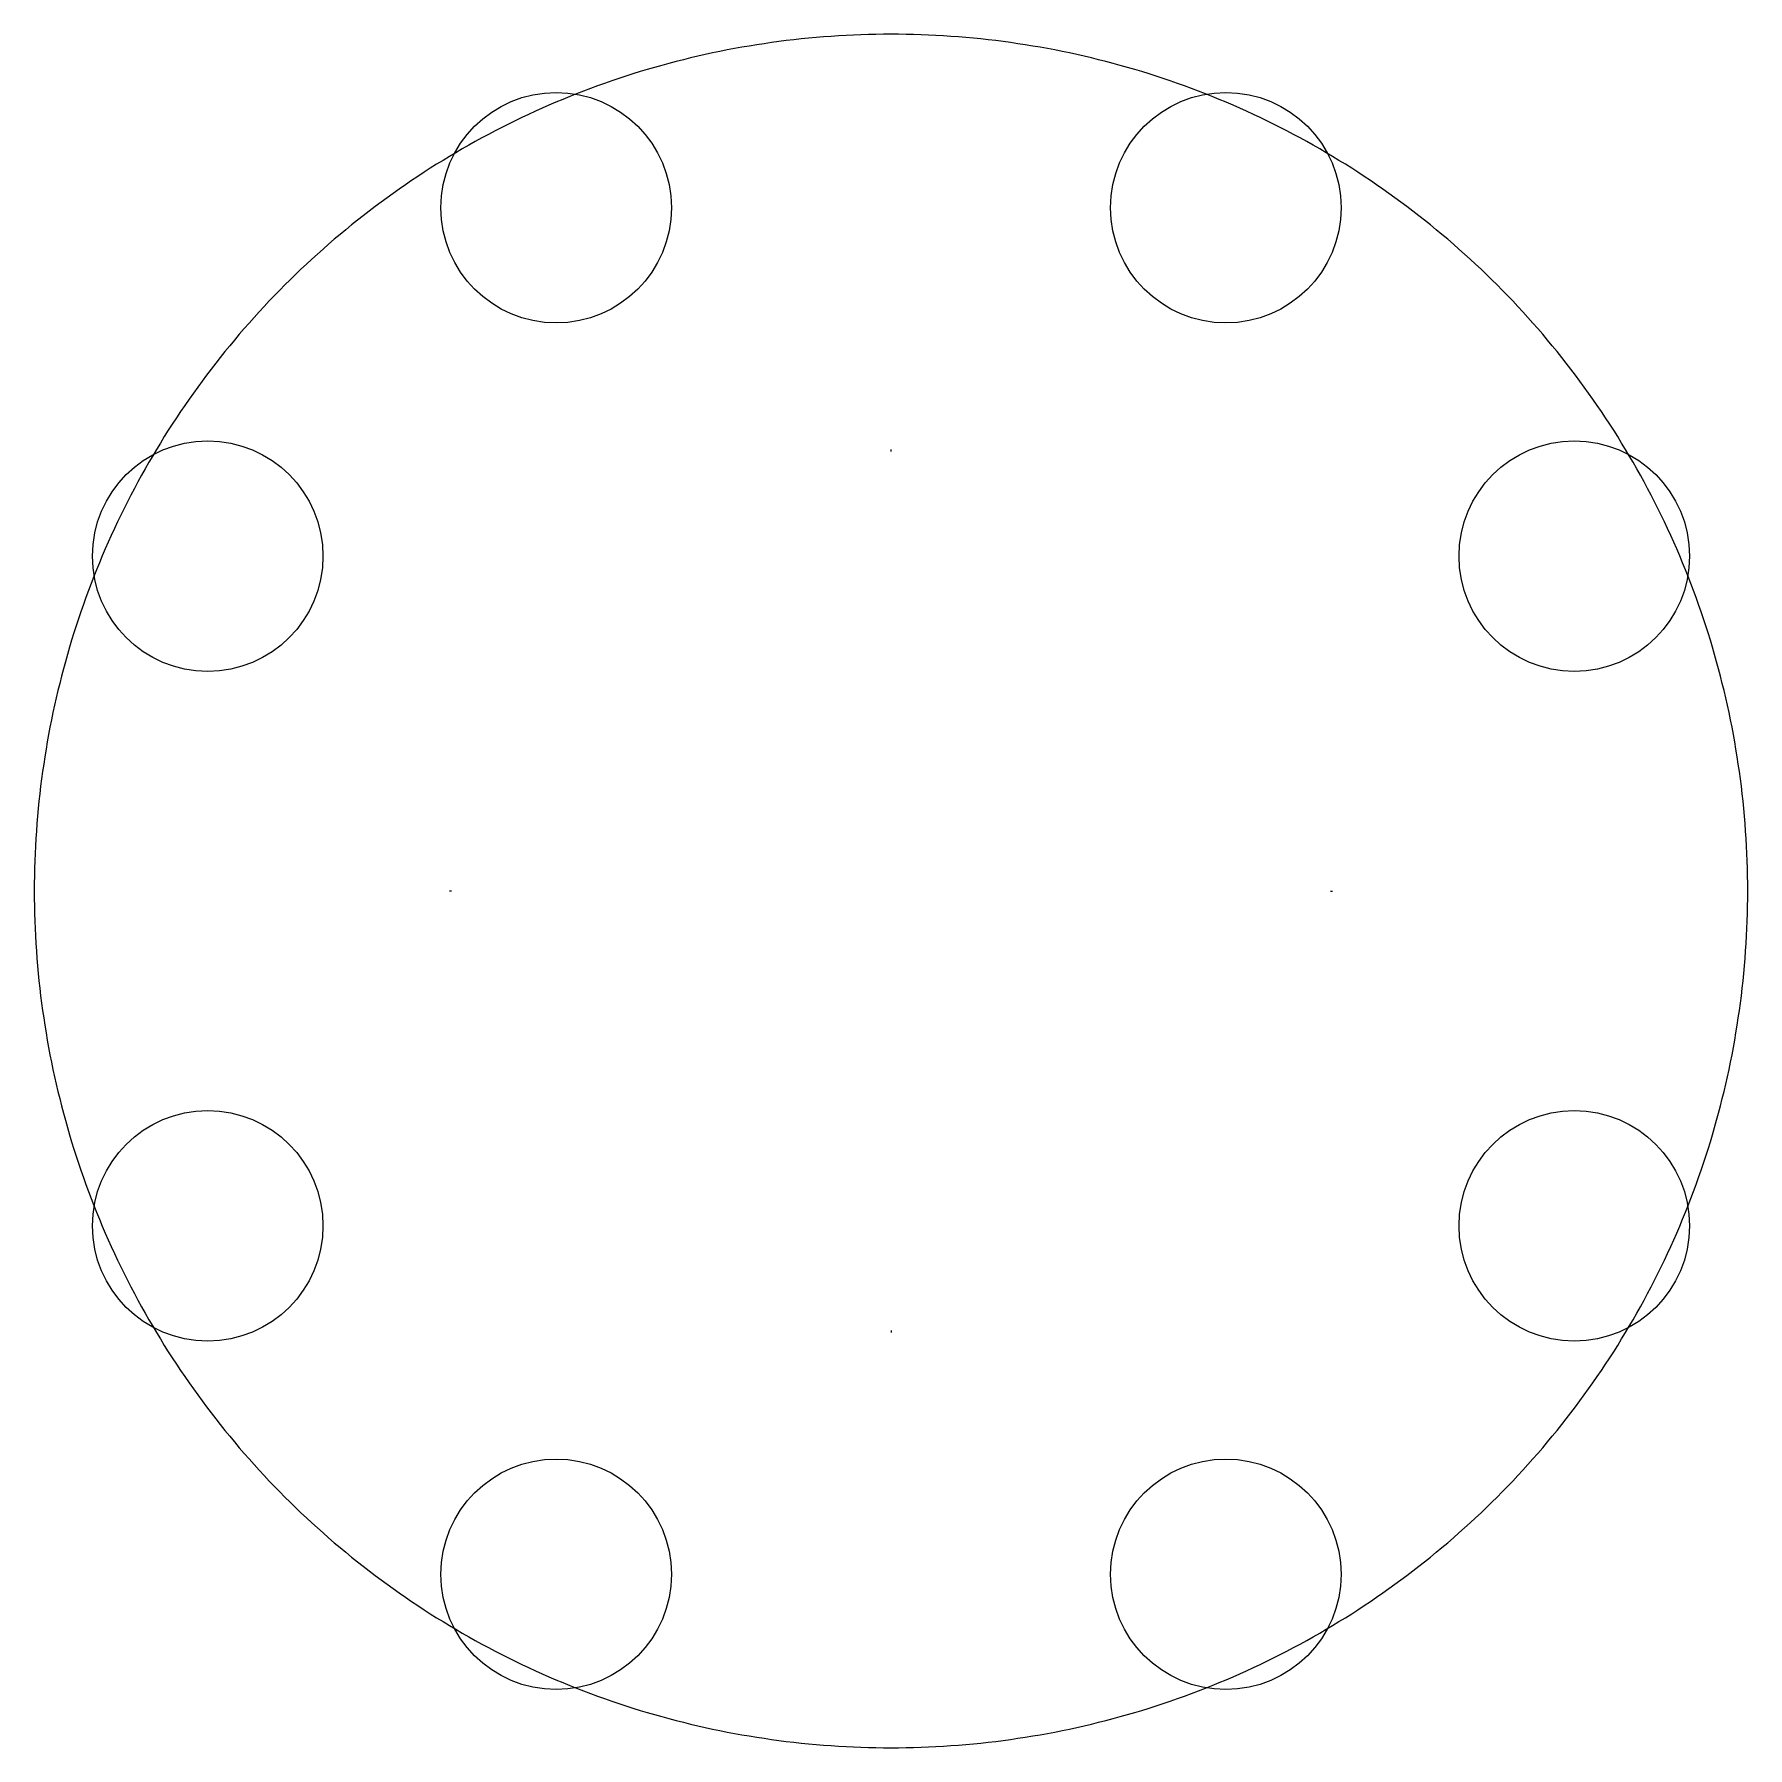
# Model space of a CAD drawing. Header units: metres. Extents: x -89 to 89, y -89 to 89.
import ezdxf

# ---------------------------------------------------------------- set-up
doc = ezdxf.new("R2010")
doc.units = ezdxf.units.M

msp = doc.modelspace()

# ---------------------------------------------------------------- linework, layer by layer
at = {"layer": 'ATTACH'}
for centre in [(-34.8552, 71.1313), (34.8552, 71.1313), (-71.1298, 34.8582), (71.1298, 34.8582), (-71.1298, -34.8582), (71.1298, -34.8582), (-34.8552, -71.1313), (34.8552, -71.1313)]:
    msp.add_circle(centre, 12, dxfattribs=at)
at = {"layer": 'OUTLINE'}
for p, q in [((0, 89.1857), (-0.7828, 89.1823)), ((0.7828, 89.1823), (0, 89.1857)), ((-17.0519, 87.5491), (-17.8158, 87.3975)), ((-16.2866, 87.6941), (-17.0519, 87.5491)), ((-15.5201, 87.8324), (-16.2866, 87.6941)), ((-14.7523, 87.9641), (-15.5201, 87.8324)), ((-13.9834, 88.089), (-14.7523, 87.9641)), ((-13.2133, 88.2073), (-13.9834, 88.089)), ((-12.4422, 88.3188), (-13.2133, 88.2073)), ((-11.6701, 88.4237), (-12.4422, 88.3188)), ((-10.897, 88.5218), (-11.6701, 88.4237)), ((-10.123, 88.6131), (-10.897, 88.5218)), ((-9.3482, 88.6978), (-10.123, 88.6131)), ((-8.5726, 88.7756), (-9.3482, 88.6978)), ((-7.7962, 88.8468), (-8.5726, 88.7756)), ((-7.0192, 88.9111), (-7.7962, 88.8468)), ((-6.2415, 88.9688), (-7.0192, 88.9111)), ((-5.4633, 89.0196), (-6.2415, 88.9688)), ((-4.6845, 89.0637), (-5.4633, 89.0196)), ((-3.9051, 89.101), (-4.6845, 89.0637)), ((-3.1253, 89.1315), (-3.9051, 89.101)), ((-2.345, 89.1552), (-3.1253, 89.1315)), ((-1.5642, 89.1722), (-2.345, 89.1552)), ((-0.7828, 89.1823), (-1.5642, 89.1722)), ((1.5642, 89.1722), (0.7828, 89.1823)), ((2.345, 89.1552), (1.5642, 89.1722)), ((3.1253, 89.1315), (2.345, 89.1552)), ((3.9051, 89.101), (3.1253, 89.1315)), ((4.6845, 89.0637), (3.9051, 89.101)), ((5.4633, 89.0196), (4.6845, 89.0637)), ((6.2415, 88.9688), (5.4633, 89.0196)), ((7.0192, 88.9111), (6.2415, 88.9688)), ((7.7962, 88.8468), (7.0192, 88.9111)), ((8.5726, 88.7756), (7.7962, 88.8468)), ((9.3482, 88.6978), (8.5726, 88.7756)), ((10.123, 88.6131), (9.3482, 88.6978)), ((10.897, 88.5218), (10.123, 88.6131)), ((11.6701, 88.4237), (10.897, 88.5218)), ((12.4422, 88.3188), (11.6701, 88.4237)), ((13.2133, 88.2073), (12.4422, 88.3188)), ((13.9834, 88.089), (13.2133, 88.2073)), ((14.7523, 87.9641), (13.9834, 88.089)), ((15.5201, 87.8324), (14.7523, 87.9641)), ((16.2866, 87.6941), (15.5201, 87.8324)), ((17.0519, 87.5491), (16.2866, 87.6941)), ((17.8158, 87.3975), (17.0519, 87.5491)), ((-24.6216, 85.735), (-25.3691, 85.5174)), ((-23.8723, 85.946), (-24.6216, 85.735)), ((-23.1211, 86.1505), (-23.8723, 85.946)), ((-22.3681, 86.3484), (-23.1211, 86.1505)), ((-21.6134, 86.5397), (-22.3681, 86.3484)), ((-20.857, 86.7245), (-21.6134, 86.5397)), ((-20.099, 86.9027), (-20.857, 86.7245)), ((-19.3394, 87.0742), (-20.099, 86.9027)), ((-18.5784, 87.2392), (-19.3394, 87.0742)), ((-17.8158, 87.3975), (-18.5784, 87.2392)), ((18.5784, 87.2392), (17.8158, 87.3975)), ((19.3394, 87.0742), (18.5784, 87.2392)), ((20.099, 86.9027), (19.3394, 87.0742)), ((20.857, 86.7245), (20.099, 86.9027)), ((21.6134, 86.5397), (20.857, 86.7245)), ((22.3681, 86.3484), (21.6134, 86.5397)), ((23.1211, 86.1505), (22.3681, 86.3484)), ((23.8723, 85.946), (23.1211, 86.1505)), ((24.6216, 85.735), (23.8723, 85.946)), ((25.3691, 85.5174), (24.6216, 85.735)), ((-29.8107, 84.0762), (-30.5433, 83.8135)), ((-29.0759, 84.3325), (-29.8107, 84.0762)), ((-28.3387, 84.5824), (-29.0759, 84.3325)), ((-27.5995, 84.8259), (-28.3387, 84.5824)), ((-26.8581, 85.0629), (-27.5995, 84.8259)), ((-26.1146, 85.2934), (-26.8581, 85.0629)), ((-25.3691, 85.5174), (-26.1146, 85.2934)), ((26.1146, 85.2934), (25.3691, 85.5174)), ((26.8581, 85.0629), (26.1146, 85.2934)), ((27.5995, 84.8259), (26.8581, 85.0629)), ((28.3387, 84.5824), (27.5995, 84.8259)), ((29.0759, 84.3325), (28.3387, 84.5824)), ((29.8107, 84.0762), (29.0759, 84.3325)), ((30.5433, 83.8135), (29.8107, 84.0762)), ((-34.8877, 82.1042), (-35.6027, 81.7973)), ((-34.17, 82.4048), (-34.8877, 82.1042)), ((-33.4496, 82.6992), (-34.17, 82.4048)), ((-32.7268, 82.9873), (-33.4496, 82.6992)), ((-32.0014, 83.269), (-32.7268, 82.9873)), ((-31.2735, 83.5445), (-32.0014, 83.269)), ((-30.5433, 83.8135), (-31.2735, 83.5445)), ((31.2735, 83.5445), (30.5433, 83.8135)), ((32.0014, 83.269), (31.2735, 83.5445)), ((32.7268, 82.9873), (32.0014, 83.269)), ((33.4496, 82.6992), (32.7268, 82.9873)), ((34.17, 82.4048), (33.4496, 82.6992)), ((34.8877, 82.1042), (34.17, 82.4048)), ((35.6027, 81.7973), (34.8877, 82.1042)), ((-38.435, 80.5078), (-39.1358, 80.1701)), ((-37.7312, 80.8394), (-38.435, 80.5078)), ((-37.0245, 81.1649), (-37.7312, 80.8394)), ((-36.315, 81.4842), (-37.0245, 81.1649)), ((-35.6027, 81.7973), (-36.315, 81.4842)), ((36.315, 81.4842), (35.6027, 81.7973)), ((37.0245, 81.1649), (36.315, 81.4842)), ((37.7312, 80.8394), (37.0245, 81.1649)), ((38.435, 80.5078), (37.7312, 80.8394)), ((39.1358, 80.1701), (38.435, 80.5078)), ((-41.9088, 78.7583), (-42.5942, 78.3903)), ((-41.2203, 79.1203), (-41.9088, 78.7583)), ((-40.5285, 79.4763), (-41.2203, 79.1203)), ((-39.8337, 79.8262), (-40.5285, 79.4763)), ((-39.1358, 80.1701), (-39.8337, 79.8262)), ((39.8337, 79.8262), (39.1358, 80.1701)), ((40.5285, 79.4763), (39.8337, 79.8262)), ((41.2203, 79.1203), (40.5285, 79.4763)), ((41.9088, 78.7583), (41.2203, 79.1203)), ((42.5942, 78.3903), (41.9088, 78.7583)), ((-45.3027, 76.859), (-45.9713, 76.4615)), ((-44.6306, 77.2507), (-45.3027, 76.859)), ((-43.9552, 77.6365), (-44.6306, 77.2507)), ((-43.2763, 78.0164), (-43.9552, 77.6365)), ((-42.5942, 78.3903), (-43.2763, 78.0164)), ((43.2763, 78.0164), (42.5942, 78.3903)), ((43.9552, 77.6365), (43.2763, 78.0164)), ((44.6306, 77.2507), (43.9552, 77.6365)), ((45.3027, 76.859), (44.6306, 77.2507)), ((45.9713, 76.4615), (45.3027, 76.859)), ((-47.9558, 75.2341), (-48.6101, 74.8135)), ((-47.2979, 75.649), (-47.9558, 75.2341)), ((-46.6364, 76.0581), (-47.2979, 75.649)), ((-45.9713, 76.4615), (-46.6364, 76.0581)), ((46.6364, 76.0581), (45.9713, 76.4615)), ((47.2979, 75.649), (46.6364, 76.0581)), ((47.9558, 75.2341), (47.2979, 75.649)), ((48.6101, 74.8135), (47.9558, 75.2341)), ((-50.5504, 73.5177), (-51.1896, 73.0745)), ((-49.9074, 73.9553), (-50.5504, 73.5177)), ((-49.2606, 74.3872), (-49.9074, 73.9553)), ((-48.6101, 74.8135), (-49.2606, 74.3872)), ((49.2606, 74.3872), (48.6101, 74.8135)), ((49.9074, 73.9553), (49.2606, 74.3872)), ((50.5504, 73.5177), (49.9074, 73.9553)), ((51.1896, 73.0745), (50.5504, 73.5177)), ((-53.0834, 71.7117), (-53.7066, 71.2465)), ((-52.4561, 72.1715), (-53.0834, 71.7117)), ((-51.8248, 72.6257), (-52.4561, 72.1715)), ((-51.1896, 73.0745), (-51.8248, 72.6257)), ((51.8248, 72.6257), (51.1896, 73.0745)), ((52.4561, 72.1715), (51.8248, 72.6257)), ((53.0834, 71.7117), (52.4561, 72.1715)), ((53.7066, 71.2465), (53.0834, 71.7117)), ((-55.5516, 69.8184), (-56.1582, 69.3317)), ((-54.9408, 70.2998), (-55.5516, 69.8184)), ((-54.3258, 70.7758), (-54.9408, 70.2998)), ((-53.7066, 71.2465), (-54.3258, 70.7758)), ((54.3258, 70.7758), (53.7066, 71.2465)), ((54.9408, 70.2998), (54.3258, 70.7758)), ((55.5516, 69.8184), (54.9408, 70.2998)), ((56.1582, 69.3317), (55.5516, 69.8184)), ((-57.952, 67.8401), (-58.5412, 67.3325)), ((-57.3584, 68.3425), (-57.952, 67.8401)), ((-56.7605, 68.8397), (-57.3584, 68.3425)), ((-56.1582, 69.3317), (-56.7605, 68.8397)), ((56.7605, 68.8397), (56.1582, 69.3317)), ((57.3584, 68.3425), (56.7605, 68.8397)), ((57.952, 67.8401), (57.3584, 68.3425)), ((58.5412, 67.3325), (57.952, 67.8401)), ((-59.7062, 66.302), (-60.2819, 65.7791)), ((-59.126, 66.8198), (-59.7062, 66.302)), ((-58.5412, 67.3325), (-59.126, 66.8198)), ((59.126, 66.8198), (58.5412, 67.3325)), ((59.7062, 66.302), (59.126, 66.8198)), ((60.2819, 65.7791), (59.7062, 66.302)), ((-61.4194, 64.7184), (-61.9812, 64.1807)), ((-60.853, 65.2512), (-61.4194, 64.7184)), ((-60.2819, 65.7791), (-60.853, 65.2512)), ((60.853, 65.2512), (60.2819, 65.7791)), ((61.4194, 64.7184), (60.853, 65.2512)), ((61.9812, 64.1807), (61.4194, 64.7184)), ((-63.638, 62.5382), (-64.1807, 61.9812)), ((-63.0905, 63.0905), (-63.638, 62.5382)), ((-62.5382, 63.638), (-63.0905, 63.0905)), ((-61.9812, 64.1807), (-62.5382, 63.638)), ((62.5382, 63.638), (61.9812, 64.1807)), ((63.0905, 63.0905), (62.5382, 63.638)), ((63.638, 62.5382), (63.0905, 63.0905)), ((64.1807, 61.9812), (63.638, 62.5382)), ((-65.2512, 60.853), (-65.7791, 60.2819)), ((-64.7184, 61.4194), (-65.2512, 60.853)), ((-64.1807, 61.9812), (-64.7184, 61.4194)), ((64.7184, 61.4194), (64.1807, 61.9812)), ((65.2512, 60.853), (64.7184, 61.4194)), ((65.7791, 60.2819), (65.2512, 60.853)), ((-66.8198, 59.126), (-67.3325, 58.5412)), ((-66.302, 59.7062), (-66.8198, 59.126)), ((-65.7791, 60.2819), (-66.302, 59.7062)), ((66.302, 59.7062), (65.7791, 60.2819)), ((66.8198, 59.126), (66.302, 59.7062)), ((67.3325, 58.5412), (66.8198, 59.126)), ((-68.3425, 57.3584), (-68.8397, 56.7605)), ((-67.8401, 57.952), (-68.3425, 57.3584)), ((-67.3325, 58.5412), (-67.8401, 57.952)), ((67.8401, 57.952), (67.3325, 58.5412)), ((68.3425, 57.3584), (67.8401, 57.952)), ((68.8397, 56.7605), (68.3425, 57.3584)), ((-69.8184, 55.5516), (-70.2998, 54.9408)), ((-69.3317, 56.1582), (-69.8184, 55.5516)), ((-68.8397, 56.7605), (-69.3317, 56.1582)), ((69.3317, 56.1582), (68.8397, 56.7605)), ((69.8184, 55.5516), (69.3317, 56.1582)), ((70.2998, 54.9408), (69.8184, 55.5516)), ((-71.2465, 53.7066), (-71.7117, 53.0834)), ((-70.7758, 54.3258), (-71.2465, 53.7066)), ((-70.2998, 54.9408), (-70.7758, 54.3258)), ((70.7758, 54.3258), (70.2998, 54.9408)), ((71.2465, 53.7066), (70.7758, 54.3258)), ((71.7117, 53.0834), (71.2465, 53.7066)), ((-72.6257, 51.8248), (-73.0745, 51.1896)), ((-72.1715, 52.4561), (-72.6257, 51.8248)), ((-71.7117, 53.0834), (-72.1715, 52.4561)), ((72.1715, 52.4561), (71.7117, 53.0834)), ((72.6257, 51.8248), (72.1715, 52.4561)), ((73.0745, 51.1896), (72.6257, 51.8248)), ((-73.5177, 50.5504), (-73.9553, 49.9074)), ((-73.0745, 51.1896), (-73.5177, 50.5504)), ((73.5177, 50.5504), (73.0745, 51.1896)), ((73.9553, 49.9074), (73.5177, 50.5504)), ((-74.8135, 48.6101), (-75.2341, 47.9558)), ((-74.3872, 49.2606), (-74.8135, 48.6101)), ((-73.9553, 49.9074), (-74.3872, 49.2606)), ((74.3872, 49.2606), (73.9553, 49.9074)), ((74.8135, 48.6101), (74.3872, 49.2606)), ((75.2341, 47.9558), (74.8135, 48.6101)), ((-76.0581, 46.6364), (-76.4615, 45.9713)), ((-75.649, 47.2979), (-76.0581, 46.6364)), ((-75.2341, 47.9558), (-75.649, 47.2979)), ((75.649, 47.2979), (75.2341, 47.9558)), ((76.0581, 46.6364), (75.649, 47.2979)), ((76.4615, 45.9713), (76.0581, 46.6364)), ((-77.2507, 44.6306), (-77.6365, 43.9552)), ((-76.859, 45.3027), (-77.2507, 44.6306)), ((-76.4615, 45.9713), (-76.859, 45.3027)), ((76.859, 45.3027), (76.4615, 45.9713)), ((77.2507, 44.6306), (76.859, 45.3027)), ((77.6365, 43.9552), (77.2507, 44.6306)), ((-78.0164, 43.2763), (-78.3903, 42.5942)), ((-77.6365, 43.9552), (-78.0164, 43.2763)), ((78.0164, 43.2763), (77.6365, 43.9552)), ((78.3903, 42.5942), (78.0164, 43.2763)), ((-79.1203, 41.2203), (-79.4763, 40.5285)), ((-78.7583, 41.9088), (-79.1203, 41.2203)), ((-78.3903, 42.5942), (-78.7583, 41.9088)), ((78.7583, 41.9088), (78.3903, 42.5942)), ((79.1203, 41.2203), (78.7583, 41.9088)), ((79.4763, 40.5285), (79.1203, 41.2203)), ((-79.8262, 39.8337), (-80.1701, 39.1358)), ((-79.4763, 40.5285), (-79.8262, 39.8337)), ((79.8262, 39.8337), (79.4763, 40.5285)), ((80.1701, 39.1358), (79.8262, 39.8337)), ((-80.8394, 37.7312), (-81.1649, 37.0245)), ((-80.5078, 38.435), (-80.8394, 37.7312)), ((-80.1701, 39.1358), (-80.5078, 38.435)), ((80.5078, 38.435), (80.1701, 39.1358)), ((80.8394, 37.7312), (80.5078, 38.435)), ((81.1649, 37.0245), (80.8394, 37.7312)), ((-81.4842, 36.315), (-81.7973, 35.6027)), ((-81.1649, 37.0245), (-81.4842, 36.315)), ((81.4842, 36.315), (81.1649, 37.0245)), ((81.7973, 35.6027), (81.4842, 36.315)), ((-82.4048, 34.17), (-82.6992, 33.4496)), ((-82.1042, 34.8877), (-82.4048, 34.17)), ((-81.7973, 35.6027), (-82.1042, 34.8877)), ((82.1042, 34.8877), (81.7973, 35.6027)), ((82.4048, 34.17), (82.1042, 34.8877)), ((82.6992, 33.4496), (82.4048, 34.17)), ((-82.9873, 32.7268), (-83.269, 32.0014)), ((-82.6992, 33.4496), (-82.9873, 32.7268)), ((82.9873, 32.7268), (82.6992, 33.4496)), ((83.269, 32.0014), (82.9873, 32.7268)), ((-83.8135, 30.5433), (-84.0762, 29.8107)), ((-83.5445, 31.2735), (-83.8135, 30.5433)), ((-83.269, 32.0014), (-83.5445, 31.2735)), ((83.5445, 31.2735), (83.269, 32.0014)), ((83.8135, 30.5433), (83.5445, 31.2735)), ((84.0762, 29.8107), (83.8135, 30.5433)), ((-84.3325, 29.0759), (-84.5824, 28.3387)), ((-84.0762, 29.8107), (-84.3325, 29.0759)), ((84.3325, 29.0759), (84.0762, 29.8107)), ((84.5824, 28.3387), (84.3325, 29.0759)), ((-85.0629, 26.8581), (-85.2934, 26.1146)), ((-84.8259, 27.5995), (-85.0629, 26.8581)), ((-84.5824, 28.3387), (-84.8259, 27.5995)), ((84.8259, 27.5995), (84.5824, 28.3387)), ((85.0629, 26.8581), (84.8259, 27.5995)), ((85.2934, 26.1146), (85.0629, 26.8581)), ((-85.5174, 25.3691), (-85.735, 24.6216)), ((-85.2934, 26.1146), (-85.5174, 25.3691)), ((85.5174, 25.3691), (85.2934, 26.1146)), ((85.735, 24.6216), (85.5174, 25.3691)), ((-85.946, 23.8723), (-86.1505, 23.1211)), ((-85.735, 24.6216), (-85.946, 23.8723)), ((85.946, 23.8723), (85.735, 24.6216)), ((86.1505, 23.1211), (85.946, 23.8723)), ((-86.5397, 21.6134), (-86.7245, 20.857)), ((-86.3484, 22.3681), (-86.5397, 21.6134)), ((-86.1505, 23.1211), (-86.3484, 22.3681)), ((86.3484, 22.3681), (86.1505, 23.1211)), ((86.5397, 21.6134), (86.3484, 22.3681)), ((86.7245, 20.857), (86.5397, 21.6134)), ((-86.9027, 20.099), (-87.0742, 19.3394)), ((-86.7245, 20.857), (-86.9027, 20.099)), ((86.9027, 20.099), (86.7245, 20.857)), ((87.0742, 19.3394), (86.9027, 20.099)), ((-87.2392, 18.5784), (-87.3975, 17.8158)), ((-87.0742, 19.3394), (-87.2392, 18.5784)), ((87.2392, 18.5784), (87.0742, 19.3394)), ((87.3975, 17.8158), (87.2392, 18.5784)), ((-87.6941, 16.2866), (-87.8324, 15.5201)), ((-87.5491, 17.0519), (-87.6941, 16.2866)), ((-87.3975, 17.8158), (-87.5491, 17.0519)), ((87.5491, 17.0519), (87.3975, 17.8158)), ((87.6941, 16.2866), (87.5491, 17.0519)), ((87.8324, 15.5201), (87.6941, 16.2866)), ((-87.9641, 14.7523), (-88.089, 13.9834)), ((-87.8324, 15.5201), (-87.9641, 14.7523)), ((87.9641, 14.7523), (87.8324, 15.5201)), ((88.089, 13.9834), (87.9641, 14.7523)), ((-88.2073, 13.2133), (-88.3188, 12.4422)), ((-88.089, 13.9834), (-88.2073, 13.2133)), ((88.2073, 13.2133), (88.089, 13.9834)), ((88.3188, 12.4422), (88.2073, 13.2133)), ((-88.5218, 10.897), (-88.6131, 10.123)), ((-88.4237, 11.6701), (-88.5218, 10.897)), ((-88.3188, 12.4422), (-88.4237, 11.6701)), ((88.4237, 11.6701), (88.3188, 12.4422)), ((88.5218, 10.897), (88.4237, 11.6701)), ((88.6131, 10.123), (88.5218, 10.897)), ((-88.6978, 9.3482), (-88.7756, 8.5726)), ((-88.6131, 10.123), (-88.6978, 9.3482)), ((88.6978, 9.3482), (88.6131, 10.123)), ((88.7756, 8.5726), (88.6978, 9.3482)), ((-88.8468, 7.7962), (-88.9111, 7.0192)), ((-88.7756, 8.5726), (-88.8468, 7.7962)), ((88.8468, 7.7962), (88.7756, 8.5726)), ((88.9111, 7.0192), (88.8468, 7.7962)), ((-89.0196, 5.4633), (-89.0637, 4.6845)), ((-88.9688, 6.2415), (-89.0196, 5.4633)), ((-88.9111, 7.0192), (-88.9688, 6.2415)), ((88.9688, 6.2415), (88.9111, 7.0192)), ((89.0196, 5.4633), (88.9688, 6.2415)), ((89.0637, 4.6845), (89.0196, 5.4633)), ((-89.101, 3.9051), (-89.1315, 3.1253)), ((-89.0637, 4.6845), (-89.101, 3.9051)), ((89.101, 3.9051), (89.0637, 4.6845)), ((89.1315, 3.1253), (89.101, 3.9051)), ((-89.1552, 2.345), (-89.1722, 1.5642)), ((-89.1315, 3.1253), (-89.1552, 2.345)), ((89.1552, 2.345), (89.1315, 3.1253)), ((89.1722, 1.5642), (89.1552, 2.345)), ((-89.1823, 0.7828), (-89.1857, 0)), ((-89.1857, 0), (-89.1823, -0.7828)), ((-89.1722, 1.5642), (-89.1823, 0.7828)), ((89.1823, 0.7828), (89.1722, 1.5642)), ((89.1857, 0), (89.1823, 0.7828)), ((89.1823, -0.7828), (89.1857, 0)), ((-89.1823, -0.7828), (-89.1722, -1.5642)), ((-89.1722, -1.5642), (-89.1552, -2.345)), ((89.1552, -2.345), (89.1722, -1.5642)), ((89.1722, -1.5642), (89.1823, -0.7828)), ((-89.1552, -2.345), (-89.1315, -3.1253)), ((-89.1315, -3.1253), (-89.101, -3.9051)), ((89.101, -3.9051), (89.1315, -3.1253)), ((89.1315, -3.1253), (89.1552, -2.345)), ((-89.101, -3.9051), (-89.0637, -4.6845)), ((-89.0637, -4.6845), (-89.0196, -5.4633)), ((89.0196, -5.4633), (89.0637, -4.6845)), ((89.0637, -4.6845), (89.101, -3.9051)), ((-89.0196, -5.4633), (-88.9688, -6.2415)), ((-88.9688, -6.2415), (-88.9111, -7.0192)), ((-88.9111, -7.0192), (-88.8468, -7.7962)), ((88.8468, -7.7962), (88.9111, -7.0192)), ((88.9111, -7.0192), (88.9688, -6.2415)), ((88.9688, -6.2415), (89.0196, -5.4633)), ((-88.8468, -7.7962), (-88.7756, -8.5726)), ((-88.7756, -8.5726), (-88.6978, -9.3482)), ((88.6978, -9.3482), (88.7756, -8.5726)), ((88.7756, -8.5726), (88.8468, -7.7962)), ((-88.6978, -9.3482), (-88.6131, -10.123)), ((-88.6131, -10.123), (-88.5218, -10.897)), ((88.5218, -10.897), (88.6131, -10.123)), ((88.6131, -10.123), (88.6978, -9.3482)), ((-88.5218, -10.897), (-88.4237, -11.6701)), ((-88.4237, -11.6701), (-88.3188, -12.4422)), ((-88.3188, -12.4422), (-88.2073, -13.2133)), ((88.2073, -13.2133), (88.3188, -12.4422)), ((88.3188, -12.4422), (88.4237, -11.6701)), ((88.4237, -11.6701), (88.5218, -10.897)), ((-88.2073, -13.2133), (-88.089, -13.9834)), ((-88.089, -13.9834), (-87.9641, -14.7523)), ((87.9641, -14.7523), (88.089, -13.9834)), ((88.089, -13.9834), (88.2073, -13.2133)), ((-87.9641, -14.7523), (-87.8324, -15.5201)), ((-87.8324, -15.5201), (-87.6941, -16.2866)), ((87.6941, -16.2866), (87.8324, -15.5201)), ((87.8324, -15.5201), (87.9641, -14.7523)), ((-87.6941, -16.2866), (-87.5491, -17.0519)), ((-87.5491, -17.0519), (-87.3975, -17.8158)), ((-87.3975, -17.8158), (-87.2392, -18.5784)), ((87.2392, -18.5784), (87.3975, -17.8158)), ((87.3975, -17.8158), (87.5491, -17.0519)), ((87.5491, -17.0519), (87.6941, -16.2866)), ((-87.2392, -18.5784), (-87.0742, -19.3394)), ((-87.0742, -19.3394), (-86.9027, -20.099)), ((86.9027, -20.099), (87.0742, -19.3394)), ((87.0742, -19.3394), (87.2392, -18.5784)), ((-86.9027, -20.099), (-86.7245, -20.857)), ((-86.7245, -20.857), (-86.5397, -21.6134)), ((86.5397, -21.6134), (86.7245, -20.857)), ((86.7245, -20.857), (86.9027, -20.099)), ((-86.5397, -21.6134), (-86.3484, -22.3681)), ((-86.3484, -22.3681), (-86.1505, -23.1211)), ((-86.1505, -23.1211), (-85.946, -23.8723)), ((85.946, -23.8723), (86.1505, -23.1211)), ((86.1505, -23.1211), (86.3484, -22.3681)), ((86.3484, -22.3681), (86.5397, -21.6134)), ((-85.946, -23.8723), (-85.735, -24.6216)), ((-85.735, -24.6216), (-85.5174, -25.3691)), ((85.5174, -25.3691), (85.735, -24.6216)), ((85.735, -24.6216), (85.946, -23.8723)), ((-85.5174, -25.3691), (-85.2934, -26.1146)), ((-85.2934, -26.1146), (-85.0629, -26.8581)), ((85.0629, -26.8581), (85.2934, -26.1146)), ((85.2934, -26.1146), (85.5174, -25.3691)), ((-85.0629, -26.8581), (-84.8259, -27.5995)), ((-84.8259, -27.5995), (-84.5824, -28.3387)), ((-84.5824, -28.3387), (-84.3325, -29.0759)), ((84.3325, -29.0759), (84.5824, -28.3387)), ((84.5824, -28.3387), (84.8259, -27.5995)), ((84.8259, -27.5995), (85.0629, -26.8581)), ((-84.3325, -29.0759), (-84.0762, -29.8107)), ((-84.0762, -29.8107), (-83.8135, -30.5433)), ((83.8135, -30.5433), (84.0762, -29.8107)), ((84.0762, -29.8107), (84.3325, -29.0759)), ((-83.8135, -30.5433), (-83.5445, -31.2735)), ((-83.5445, -31.2735), (-83.269, -32.0014)), ((-83.269, -32.0014), (-82.9873, -32.7268)), ((82.9873, -32.7268), (83.269, -32.0014)), ((83.269, -32.0014), (83.5445, -31.2735)), ((83.5445, -31.2735), (83.8135, -30.5433)), ((-82.9873, -32.7268), (-82.6992, -33.4496)), ((-82.6992, -33.4496), (-82.4048, -34.17)), ((82.4048, -34.17), (82.6992, -33.4496)), ((82.6992, -33.4496), (82.9873, -32.7268)), ((-82.4048, -34.17), (-82.1042, -34.8877)), ((-82.1042, -34.8877), (-81.7973, -35.6027)), ((-81.7973, -35.6027), (-81.4842, -36.315)), ((81.4842, -36.315), (81.7973, -35.6027)), ((81.7973, -35.6027), (82.1042, -34.8877)), ((82.1042, -34.8877), (82.4048, -34.17)), ((-81.4842, -36.315), (-81.1649, -37.0245)), ((-81.1649, -37.0245), (-80.8394, -37.7312)), ((80.8394, -37.7312), (81.1649, -37.0245)), ((81.1649, -37.0245), (81.4842, -36.315)), ((-80.8394, -37.7312), (-80.5078, -38.435)), ((-80.5078, -38.435), (-80.1701, -39.1358)), ((-80.1701, -39.1358), (-79.8262, -39.8337)), ((79.8262, -39.8337), (80.1701, -39.1358)), ((80.1701, -39.1358), (80.5078, -38.435)), ((80.5078, -38.435), (80.8394, -37.7312)), ((-79.8262, -39.8337), (-79.4763, -40.5285)), ((-79.4763, -40.5285), (-79.1203, -41.2203)), ((79.1203, -41.2203), (79.4763, -40.5285)), ((79.4763, -40.5285), (79.8262, -39.8337)), ((-79.1203, -41.2203), (-78.7583, -41.9088)), ((-78.7583, -41.9088), (-78.3903, -42.5942)), ((-78.3903, -42.5942), (-78.0164, -43.2763)), ((78.0164, -43.2763), (78.3903, -42.5942)), ((78.3903, -42.5942), (78.7583, -41.9088)), ((78.7583, -41.9088), (79.1203, -41.2203)), ((-78.0164, -43.2763), (-77.6365, -43.9552)), ((-77.6365, -43.9552), (-77.2507, -44.6306)), ((77.2507, -44.6306), (77.6365, -43.9552)), ((77.6365, -43.9552), (78.0164, -43.2763)), ((-77.2507, -44.6306), (-76.859, -45.3027)), ((-76.859, -45.3027), (-76.4615, -45.9713)), ((-76.4615, -45.9713), (-76.0581, -46.6364)), ((76.0581, -46.6364), (76.4615, -45.9713)), ((76.4615, -45.9713), (76.859, -45.3027)), ((76.859, -45.3027), (77.2507, -44.6306)), ((-76.0581, -46.6364), (-75.649, -47.2979)), ((-75.649, -47.2979), (-75.2341, -47.9558)), ((-75.2341, -47.9558), (-74.8135, -48.6101)), ((74.8135, -48.6101), (75.2341, -47.9558)), ((75.2341, -47.9558), (75.649, -47.2979)), ((75.649, -47.2979), (76.0581, -46.6364)), ((-74.8135, -48.6101), (-74.3872, -49.2606)), ((-74.3872, -49.2606), (-73.9553, -49.9074)), ((-73.9553, -49.9074), (-73.5177, -50.5504)), ((73.5177, -50.5504), (73.9553, -49.9074)), ((73.9553, -49.9074), (74.3872, -49.2606)), ((74.3872, -49.2606), (74.8135, -48.6101)), ((-73.5177, -50.5504), (-73.0745, -51.1896)), ((-73.0745, -51.1896), (-72.6257, -51.8248)), ((72.6257, -51.8248), (73.0745, -51.1896)), ((73.0745, -51.1896), (73.5177, -50.5504)), ((-72.6257, -51.8248), (-72.1715, -52.4561)), ((-72.1715, -52.4561), (-71.7117, -53.0834)), ((-71.7117, -53.0834), (-71.2465, -53.7066)), ((71.2465, -53.7066), (71.7117, -53.0834)), ((71.7117, -53.0834), (72.1715, -52.4561)), ((72.1715, -52.4561), (72.6257, -51.8248)), ((-71.2465, -53.7066), (-70.7758, -54.3258)), ((-70.7758, -54.3258), (-70.2998, -54.9408)), ((-70.2998, -54.9408), (-69.8184, -55.5516)), ((69.8184, -55.5516), (70.2998, -54.9408)), ((70.2998, -54.9408), (70.7758, -54.3258)), ((70.7758, -54.3258), (71.2465, -53.7066)), ((-69.8184, -55.5516), (-69.3317, -56.1582)), ((-69.3317, -56.1582), (-68.8397, -56.7605)), ((-68.8397, -56.7605), (-68.3425, -57.3584)), ((68.3425, -57.3584), (68.8397, -56.7605)), ((68.8397, -56.7605), (69.3317, -56.1582)), ((69.3317, -56.1582), (69.8184, -55.5516)), ((-68.3425, -57.3584), (-67.8401, -57.952)), ((-67.8401, -57.952), (-67.3325, -58.5412)), ((-67.3325, -58.5412), (-66.8198, -59.126)), ((66.8198, -59.126), (67.3325, -58.5412)), ((67.3325, -58.5412), (67.8401, -57.952)), ((67.8401, -57.952), (68.3425, -57.3584)), ((-66.8198, -59.126), (-66.302, -59.7062)), ((-66.302, -59.7062), (-65.7791, -60.2819)), ((-65.7791, -60.2819), (-65.2512, -60.853)), ((65.2512, -60.853), (65.7791, -60.2819)), ((65.7791, -60.2819), (66.302, -59.7062)), ((66.302, -59.7062), (66.8198, -59.126)), ((-65.2512, -60.853), (-64.7184, -61.4194)), ((-64.7184, -61.4194), (-64.1807, -61.9812)), ((-64.1807, -61.9812), (-63.638, -62.5382)), ((63.638, -62.5382), (64.1807, -61.9812)), ((64.1807, -61.9812), (64.7184, -61.4194)), ((64.7184, -61.4194), (65.2512, -60.853)), ((-63.638, -62.5382), (-63.0905, -63.0905)), ((-63.0905, -63.0905), (-62.5382, -63.638)), ((-62.5382, -63.638), (-61.9812, -64.1807)), ((-61.9812, -64.1807), (-61.4194, -64.7184)), ((61.4194, -64.7184), (61.9812, -64.1807)), ((61.9812, -64.1807), (62.5382, -63.638)), ((62.5382, -63.638), (63.0905, -63.0905)), ((63.0905, -63.0905), (63.638, -62.5382)), ((-61.4194, -64.7184), (-60.853, -65.2512)), ((-60.853, -65.2512), (-60.2819, -65.7791)), ((-60.2819, -65.7791), (-59.7062, -66.302)), ((59.7062, -66.302), (60.2819, -65.7791)), ((60.2819, -65.7791), (60.853, -65.2512)), ((60.853, -65.2512), (61.4194, -64.7184)), ((-59.7062, -66.302), (-59.126, -66.8198)), ((-59.126, -66.8198), (-58.5412, -67.3325)), ((-58.5412, -67.3325), (-57.952, -67.8401)), ((57.952, -67.8401), (58.5412, -67.3325)), ((58.5412, -67.3325), (59.126, -66.8198)), ((59.126, -66.8198), (59.7062, -66.302)), ((-57.952, -67.8401), (-57.3584, -68.3425)), ((-57.3584, -68.3425), (-56.7605, -68.8397)), ((-56.7605, -68.8397), (-56.1582, -69.3317)), ((-56.1582, -69.3317), (-55.5516, -69.8184)), ((55.5516, -69.8184), (56.1582, -69.3317)), ((56.1582, -69.3317), (56.7605, -68.8397)), ((56.7605, -68.8397), (57.3584, -68.3425)), ((57.3584, -68.3425), (57.952, -67.8401)), ((-55.5516, -69.8184), (-54.9408, -70.2998)), ((-54.9408, -70.2998), (-54.3258, -70.7758)), ((-54.3258, -70.7758), (-53.7066, -71.2465)), ((-53.7066, -71.2465), (-53.0834, -71.7117)), ((53.0834, -71.7117), (53.7066, -71.2465)), ((53.7066, -71.2465), (54.3258, -70.7758)), ((54.3258, -70.7758), (54.9408, -70.2998)), ((54.9408, -70.2998), (55.5516, -69.8184)), ((-53.0834, -71.7117), (-52.4561, -72.1715)), ((-52.4561, -72.1715), (-51.8248, -72.6257)), ((-51.8248, -72.6257), (-51.1896, -73.0745)), ((-51.1896, -73.0745), (-50.5504, -73.5177)), ((50.5504, -73.5177), (51.1896, -73.0745)), ((51.1896, -73.0745), (51.8248, -72.6257)), ((51.8248, -72.6257), (52.4561, -72.1715)), ((52.4561, -72.1715), (53.0834, -71.7117)), ((-50.5504, -73.5177), (-49.9074, -73.9553)), ((-49.9074, -73.9553), (-49.2606, -74.3872)), ((-49.2606, -74.3872), (-48.6101, -74.8135)), ((-48.6101, -74.8135), (-47.9558, -75.2341)), ((47.9558, -75.2341), (48.6101, -74.8135)), ((48.6101, -74.8135), (49.2606, -74.3872)), ((49.2606, -74.3872), (49.9074, -73.9553)), ((49.9074, -73.9553), (50.5504, -73.5177)), ((-47.9558, -75.2341), (-47.2979, -75.649)), ((-47.2979, -75.649), (-46.6364, -76.0581)), ((-46.6364, -76.0581), (-45.9713, -76.4615)), ((-45.9713, -76.4615), (-45.3027, -76.859)), ((45.3027, -76.859), (45.9713, -76.4615)), ((45.9713, -76.4615), (46.6364, -76.0581)), ((46.6364, -76.0581), (47.2979, -75.649)), ((47.2979, -75.649), (47.9558, -75.2341)), ((-45.3027, -76.859), (-44.6306, -77.2507)), ((-44.6306, -77.2507), (-43.9552, -77.6365)), ((-43.9552, -77.6365), (-43.2763, -78.0164)), ((-43.2763, -78.0164), (-42.5942, -78.3903)), ((-42.5942, -78.3903), (-41.9088, -78.7583)), ((41.9088, -78.7583), (42.5942, -78.3903)), ((42.5942, -78.3903), (43.2763, -78.0164)), ((43.2763, -78.0164), (43.9552, -77.6365)), ((43.9552, -77.6365), (44.6306, -77.2507)), ((44.6306, -77.2507), (45.3027, -76.859)), ((-41.9088, -78.7583), (-41.2203, -79.1203)), ((-41.2203, -79.1203), (-40.5285, -79.4763)), ((-40.5285, -79.4763), (-39.8337, -79.8262)), ((-39.8337, -79.8262), (-39.1358, -80.1701)), ((-39.1358, -80.1701), (-38.435, -80.5078)), ((38.435, -80.5078), (39.1358, -80.1701)), ((39.1358, -80.1701), (39.8337, -79.8262)), ((39.8337, -79.8262), (40.5285, -79.4763)), ((40.5285, -79.4763), (41.2203, -79.1203)), ((41.2203, -79.1203), (41.9088, -78.7583)), ((-38.435, -80.5078), (-37.7312, -80.8394)), ((-37.7312, -80.8394), (-37.0245, -81.1649)), ((-37.0245, -81.1649), (-36.315, -81.4842)), ((-36.315, -81.4842), (-35.6027, -81.7973)), ((-35.6027, -81.7973), (-34.8877, -82.1042)), ((34.8877, -82.1042), (35.6027, -81.7973)), ((35.6027, -81.7973), (36.315, -81.4842)), ((36.315, -81.4842), (37.0245, -81.1649)), ((37.0245, -81.1649), (37.7312, -80.8394)), ((37.7312, -80.8394), (38.435, -80.5078)), ((-34.8877, -82.1042), (-34.17, -82.4048)), ((-34.17, -82.4048), (-33.4496, -82.6992)), ((-33.4496, -82.6992), (-32.7268, -82.9873)), ((-32.7268, -82.9873), (-32.0014, -83.269)), ((-32.0014, -83.269), (-31.2735, -83.5445)), ((-31.2735, -83.5445), (-30.5433, -83.8135)), ((-30.5433, -83.8135), (-29.8107, -84.0762)), ((29.8107, -84.0762), (30.5433, -83.8135)), ((30.5433, -83.8135), (31.2735, -83.5445)), ((31.2735, -83.5445), (32.0014, -83.269)), ((32.0014, -83.269), (32.7268, -82.9873)), ((32.7268, -82.9873), (33.4496, -82.6992)), ((33.4496, -82.6992), (34.17, -82.4048)), ((34.17, -82.4048), (34.8877, -82.1042)), ((-29.8107, -84.0762), (-29.0759, -84.3325)), ((-29.0759, -84.3325), (-28.3387, -84.5824)), ((-28.3387, -84.5824), (-27.5995, -84.8259)), ((-27.5995, -84.8259), (-26.8581, -85.0629)), ((-26.8581, -85.0629), (-26.1146, -85.2934)), ((-26.1146, -85.2934), (-25.3691, -85.5174)), ((-25.3691, -85.5174), (-24.6216, -85.735)), ((24.6216, -85.735), (25.3691, -85.5174)), ((25.3691, -85.5174), (26.1146, -85.2934)), ((26.1146, -85.2934), (26.8581, -85.0629)), ((26.8581, -85.0629), (27.5995, -84.8259)), ((27.5995, -84.8259), (28.3387, -84.5824)), ((28.3387, -84.5824), (29.0759, -84.3325)), ((29.0759, -84.3325), (29.8107, -84.0762)), ((-24.6216, -85.735), (-23.8723, -85.946)), ((-23.8723, -85.946), (-23.1211, -86.1505)), ((-23.1211, -86.1505), (-22.3681, -86.3484)), ((-22.3681, -86.3484), (-21.6134, -86.5397)), ((-21.6134, -86.5397), (-20.857, -86.7245)), ((-20.857, -86.7245), (-20.099, -86.9027)), ((-20.099, -86.9027), (-19.3394, -87.0742)), ((-19.3394, -87.0742), (-18.5784, -87.2392)), ((-18.5784, -87.2392), (-17.8158, -87.3975)), ((-17.8158, -87.3975), (-17.0519, -87.5491)), ((17.0519, -87.5491), (17.8158, -87.3975)), ((17.8158, -87.3975), (18.5784, -87.2392)), ((18.5784, -87.2392), (19.3394, -87.0742)), ((19.3394, -87.0742), (20.099, -86.9027)), ((20.099, -86.9027), (20.857, -86.7245)), ((20.857, -86.7245), (21.6134, -86.5397)), ((21.6134, -86.5397), (22.3681, -86.3484)), ((22.3681, -86.3484), (23.1211, -86.1505)), ((23.1211, -86.1505), (23.8723, -85.946)), ((23.8723, -85.946), (24.6216, -85.735)), ((-17.0519, -87.5491), (-16.2866, -87.6941)), ((-16.2866, -87.6941), (-15.5201, -87.8324)), ((-15.5201, -87.8324), (-14.7523, -87.9641)), ((-14.7523, -87.9641), (-13.9834, -88.089)), ((-13.9834, -88.089), (-13.2133, -88.2073)), ((-13.2133, -88.2073), (-12.4422, -88.3188)), ((-12.4422, -88.3188), (-11.6701, -88.4237)), ((-11.6701, -88.4237), (-10.897, -88.5218)), ((-10.897, -88.5218), (-10.123, -88.6131)), ((-10.123, -88.6131), (-9.3482, -88.6978)), ((-9.3482, -88.6978), (-8.5726, -88.7756)), ((-8.5726, -88.7756), (-7.7962, -88.8468)), ((-7.7962, -88.8468), (-7.0192, -88.9111)), ((-7.0192, -88.9111), (-6.2415, -88.9688)), ((-6.2415, -88.9688), (-5.4633, -89.0196)), ((-5.4633, -89.0196), (-4.6845, -89.0637)), ((-4.6845, -89.0637), (-3.9051, -89.101)), ((-3.9051, -89.101), (-3.1253, -89.1315)), ((-3.1253, -89.1315), (-2.345, -89.1552)), ((-2.345, -89.1552), (-1.5642, -89.1722)), ((-1.5642, -89.1722), (-0.7828, -89.1823)), ((-0.7828, -89.1823), (0, -89.1857)), ((0, -89.1857), (0.7828, -89.1823)), ((0.7828, -89.1823), (1.5642, -89.1722)), ((1.5642, -89.1722), (2.345, -89.1552)), ((2.345, -89.1552), (3.1253, -89.1315)), ((3.1253, -89.1315), (3.9051, -89.101)), ((3.9051, -89.101), (4.6845, -89.0637)), ((4.6845, -89.0637), (5.4633, -89.0196)), ((5.4633, -89.0196), (6.2415, -88.9688)), ((6.2415, -88.9688), (7.0192, -88.9111)), ((7.0192, -88.9111), (7.7962, -88.8468)), ((7.7962, -88.8468), (8.5726, -88.7756)), ((8.5726, -88.7756), (9.3482, -88.6978)), ((9.3482, -88.6978), (10.123, -88.6131)), ((10.123, -88.6131), (10.897, -88.5218)), ((10.897, -88.5218), (11.6701, -88.4237)), ((11.6701, -88.4237), (12.4422, -88.3188)), ((12.4422, -88.3188), (13.2133, -88.2073)), ((13.2133, -88.2073), (13.9834, -88.089)), ((13.9834, -88.089), (14.7523, -87.9641)), ((14.7523, -87.9641), (15.5201, -87.8324)), ((15.5201, -87.8324), (16.2866, -87.6941)), ((16.2866, -87.6941), (17.0519, -87.5491))]:
    msp.add_line(p, q, dxfattribs=at)
at = {"layer": 'SLITS'}
for p, q in [((0, 45.7569), (0, 45.9717)), ((-45.7569, 0), (-45.9717, 0)), ((45.7569, 0), (45.9717, 0)), ((0, -45.7569), (0, -45.9717))]:
    msp.add_line(p, q, dxfattribs=at)

doc.saveas('drawing.dxf')
